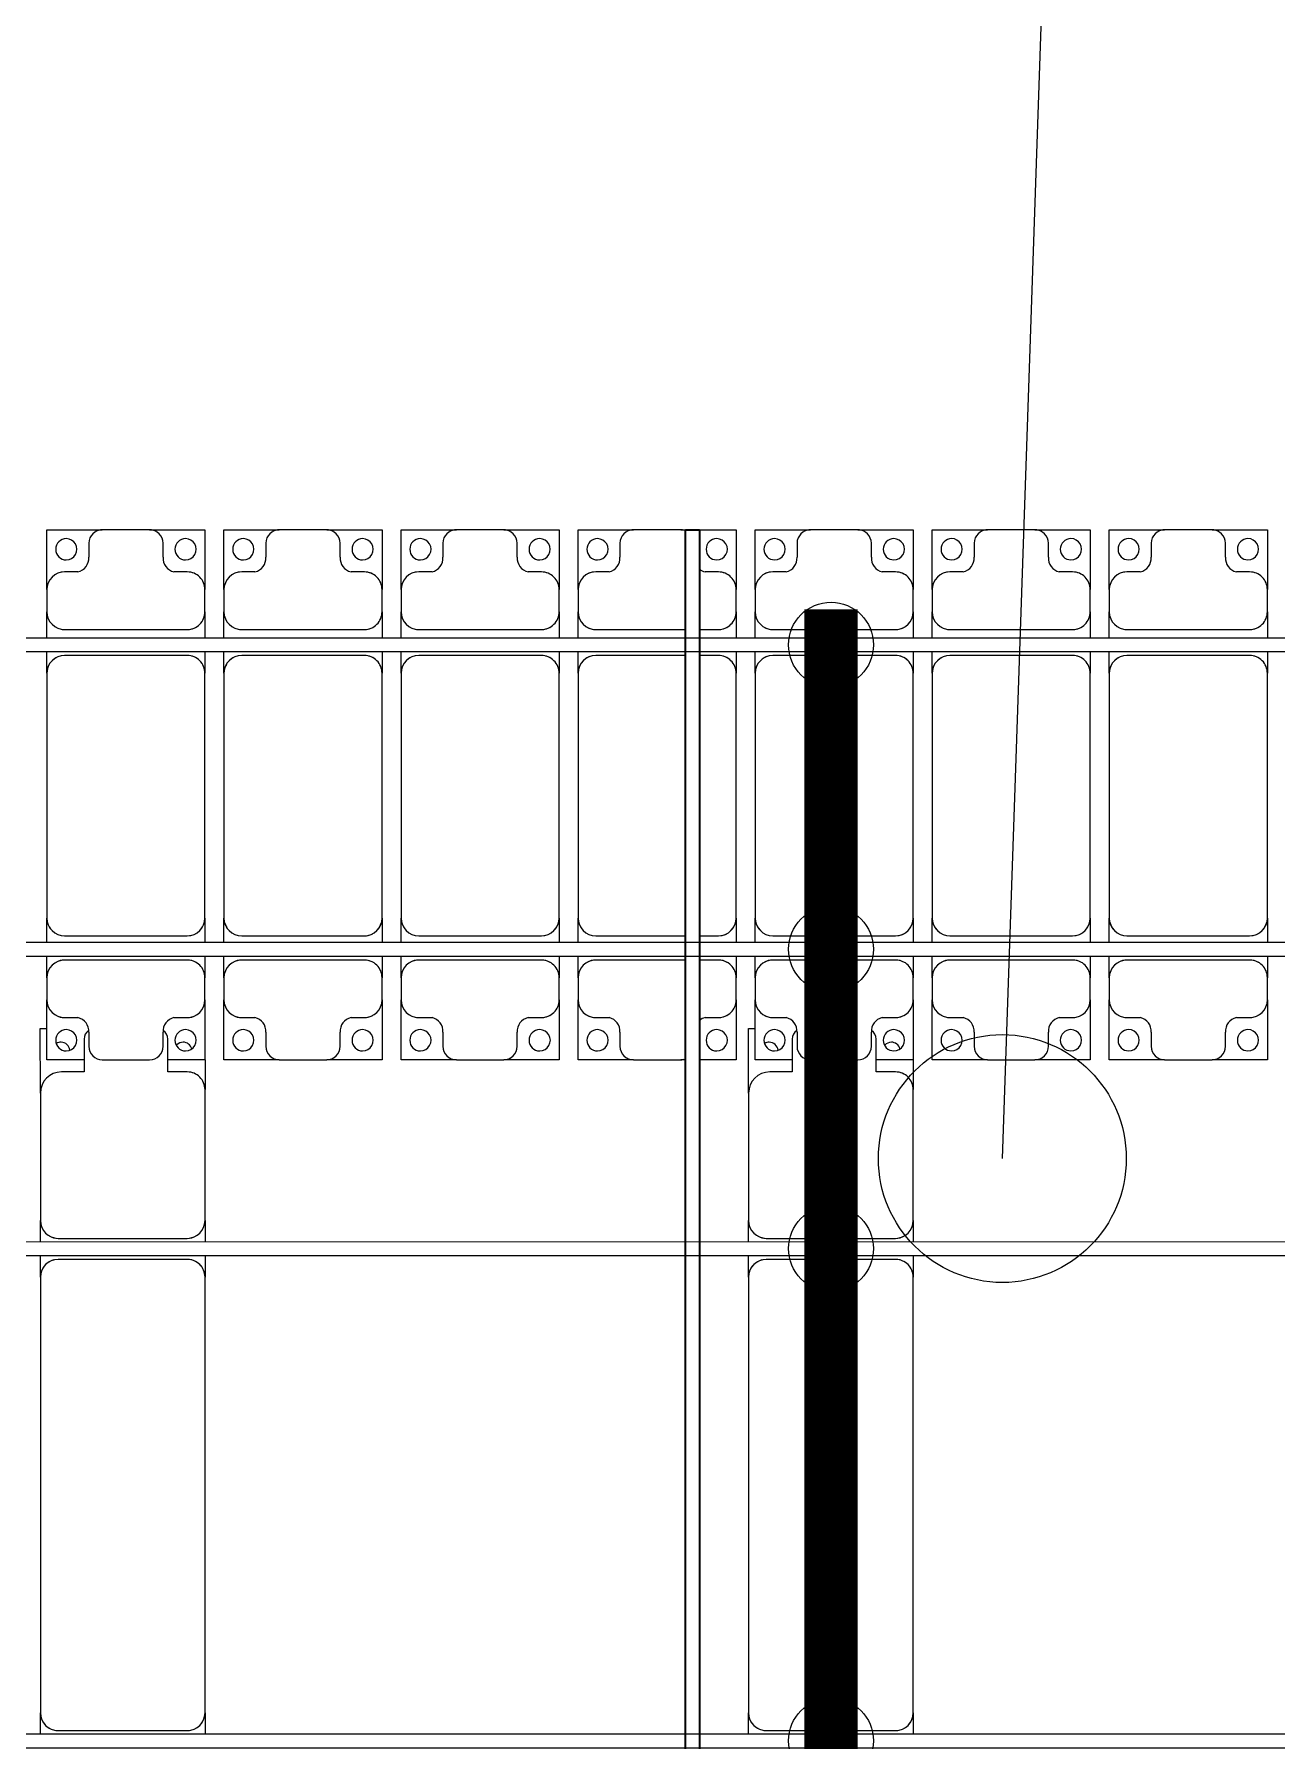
# Model space of a CAD drawing. Header units: millimetres. Extents: x -201615 to 10595, y 61217 to 115919.
# Drawn here: x -166134 to -162625, y 105332 to 110152 of the extents above; entities that cross this region are included whole.
import ezdxf

# ---------------------------------------------------------------- set-up
doc = ezdxf.new("R2010")
doc.units = ezdxf.units.MM
doc.layers.add('A-GENM', color=13, linetype='Continuous', lineweight=9)
doc.layers.add('S-BEAM', color=12, linetype='Continuous', lineweight=9)
for name, color, linetype in [('GC-BICH NEO', 6, 'Continuous'), ('GC-DAY NEO', 5, 'Continuous'), ('GC-HOP 40x60 GIA CUONG', 1, 'Continuous')]:
    doc.layers.add(name, color=color, linetype=linetype)

# ---------------------------------------------------------------- blocks, each defined once
blk = doc.blocks.new('Dai phaodi lai - DẢI PHAO ĐI LẠI-38152-BỐ TRÍ KHUNG KẾT CẤU BÈ PIN 03')
at = {"layer": 'A-GENM', "color": 7}
for p, q in [((27776.8, 748.4), (27933.1, 748.4)), ((27776.8, 579.3), (27776.8, 748.4)), ((28066.9, 748.4), (27933.1, 748.4)), ((28066.9, 748.4), (28223.2, 748.4)), ((28223.2, 748.4), (28223.2, 579.3)), ((28276.8, 748.4), (28433.1, 748.4)), ((28276.8, 579.3), (28276.8, 748.4)), ((28566.9, 748.4), (28433.1, 748.4)), ((28566.9, 748.4), (28723.2, 748.4)), ((28723.2, 748.4), (28723.2, 579.3)), ((28776.8, 748.4), (28933.1, 748.4)), ((28776.8, 579.3), (28776.8, 748.4)), ((29066.9, 748.4), (28933.1, 748.4)), ((29066.9, 748.4), (29223.2, 748.4)), ((29223.2, 748.4), (29223.2, 579.3)), ((29276.8, 748.4), (29433.1, 748.4)), ((29276.8, 579.3), (29276.8, 748.4)), ((29566.9, 748.4), (29433.1, 748.4)), ((29566.9, 748.4), (29579.8, 748.4)), ((29619.8, 748.4), (29723.2, 748.4)), ((29723.2, 748.4), (29723.2, 579.3)), ((29776.8, 748.4), (29933.1, 748.4)), ((29776.8, 579.3), (29776.8, 748.4)), ((30066.9, 748.4), (29933.1, 748.4)), ((30066.9, 748.4), (30223.2, 748.4)), ((30223.2, 748.4), (30223.2, 579.3)), ((30276.8, 748.4), (30433.1, 748.4)), ((30276.8, 579.3), (30276.8, 748.4)), ((30566.9, 748.4), (30433.1, 748.4)), ((30566.9, 748.4), (30723.2, 748.4)), ((30723.2, 748.4), (30723.2, 579.3)), ((30776.8, 748.4), (30933.1, 748.4)), ((30776.8, 579.3), (30776.8, 748.4)), ((31066.9, 748.4), (30933.1, 748.4)), ((31066.9, 748.4), (31223.2, 748.4)), ((31223.2, 748.4), (31223.2, 579.3)), ((27895.1, 710.4), (27895.1, 670.7)), ((28104.9, 670.7), (28104.9, 710.4)), ((28395.1, 710.4), (28395.1, 670.7)), ((28604.9, 670.7), (28604.9, 710.4)), ((28895.1, 710.4), (28895.1, 670.7)), ((29104.9, 670.7), (29104.9, 710.4)), ((29395.1, 710.4), (29395.1, 670.7)), ((29895.1, 710.4), (29895.1, 670.7)), ((30104.9, 670.7), (30104.9, 710.4)), ((30395.1, 710.4), (30395.1, 670.7)), ((30604.9, 670.7), (30604.9, 710.4)), ((30895.1, 710.4), (30895.1, 670.7)), ((31104.9, 670.7), (31104.9, 710.4)), ((27864.3, 629.3), (27826.8, 629.3)), ((28173.2, 629.3), (28135.7, 629.3)), ((28364.3, 629.3), (28326.8, 629.3)), ((28673.2, 629.3), (28635.7, 629.3)), ((28864.3, 629.3), (28826.8, 629.3)), ((29173.2, 629.3), (29135.7, 629.3)), ((29364.3, 629.3), (29326.8, 629.3)), ((29673.2, 629.3), (29635.7, 629.3)), ((29864.3, 629.3), (29826.8, 629.3)), ((30173.2, 629.3), (30135.7, 629.3)), ((30364.3, 629.3), (30326.8, 629.3)), ((30673.2, 629.3), (30635.7, 629.3)), ((30864.3, 629.3), (30826.8, 629.3)), ((31173.2, 629.3), (31135.7, 629.3)), ((27776.8, 579.3), (27776.8, 516.7)), ((28223.2, 516.7), (28223.2, 579.3)), ((28276.8, 579.3), (28276.8, 516.7)), ((28723.2, 516.7), (28723.2, 579.3)), ((28776.8, 579.3), (28776.8, 516.7)), ((29223.2, 516.7), (29223.2, 579.3)), ((29276.8, 579.3), (29276.8, 516.7)), ((29723.2, 516.7), (29723.2, 579.3)), ((29776.8, 579.3), (29776.8, 516.7)), ((30223.2, 516.7), (30223.2, 579.3)), ((30276.8, 579.3), (30276.8, 516.7)), ((30723.2, 516.7), (30723.2, 579.3)), ((30776.8, 579.3), (30776.8, 516.7)), ((31223.2, 516.7), (31223.2, 579.3)), ((27776.8, 443.3), (27776.8, 516.7)), ((28223.2, 516.7), (28223.2, 443.3)), ((28276.8, 443.3), (28276.8, 516.7)), ((28723.2, 516.7), (28723.2, 443.3)), ((28776.8, 443.3), (28776.8, 516.7)), ((29223.2, 516.7), (29223.2, 443.3)), ((29276.8, 443.3), (29276.8, 516.7)), ((29723.2, 516.7), (29723.2, 443.3)), ((29776.8, 443.3), (29776.8, 516.7)), ((30223.2, 516.7), (30223.2, 443.3)), ((30276.8, 443.3), (30276.8, 516.7)), ((30723.2, 516.7), (30723.2, 443.3)), ((30776.8, 443.3), (30776.8, 516.7)), ((31223.2, 516.7), (31223.2, 443.3)), ((27826.8, 466.7), (28173.2, 466.7)), ((28326.8, 466.7), (28673.2, 466.7)), ((28826.8, 466.7), (29173.2, 466.7)), ((29326.8, 466.7), (29579.8, 466.7)), ((29619.8, 466.7), (29673.2, 466.7)), ((29826.8, 466.7), (30173.2, 466.7)), ((30326.8, 466.7), (30673.2, 466.7)), ((30826.8, 466.7), (31173.2, 466.7)), ((27776.8, 343.3), (27776.8, 403.3)), ((28173.2, 393.3), (27826.8, 393.3)), ((28223.2, 403.3), (28223.2, 343.3)), ((28276.8, 343.3), (28276.8, 403.3)), ((28673.2, 393.3), (28326.8, 393.3)), ((28723.2, 403.3), (28723.2, 343.3)), ((28776.8, 343.3), (28776.8, 403.3)), ((29173.2, 393.3), (28826.8, 393.3)), ((29223.2, 403.3), (29223.2, 343.3)), ((29276.8, 343.3), (29276.8, 403.3)), ((29579.8, 393.3), (29326.8, 393.3)), ((29673.2, 393.3), (29619.8, 393.3)), ((29723.2, 403.3), (29723.2, 343.3)), ((29776.8, 343.3), (29776.8, 403.3)), ((30173.2, 393.3), (29826.8, 393.3)), ((30223.2, 403.3), (30223.2, 343.3)), ((30276.8, 343.3), (30276.8, 403.3)), ((30673.2, 393.3), (30326.8, 393.3)), ((30723.2, 403.3), (30723.2, 343.3)), ((30776.8, 343.3), (30776.8, 403.3)), ((31173.2, 393.3), (30826.8, 393.3)), ((31223.2, 403.3), (31223.2, 343.3)), ((27776.8, 343.3), (27776.8, -348.3)), ((28223.2, -348.3), (28223.2, 343.3)), ((28276.8, 343.3), (28276.8, -348.3)), ((28723.2, -348.3), (28723.2, 343.3)), ((28776.8, 343.3), (28776.8, -348.3)), ((29223.2, -348.3), (29223.2, 343.3)), ((29276.8, 343.3), (29276.8, -348.3)), ((29723.2, -348.3), (29723.2, 343.3)), ((29776.8, 343.3), (29776.8, -348.3)), ((30223.2, -348.3), (30223.2, 343.3)), ((30276.8, 343.3), (30276.8, -348.3)), ((30723.2, -348.3), (30723.2, 343.3)), ((30776.8, 343.3), (30776.8, -348.3)), ((31223.2, -348.3), (31223.2, 343.3)), ((27776.8, -416.7), (27776.8, -348.3)), ((28223.2, -348.3), (28223.2, -416.7)), ((28276.8, -416.7), (28276.8, -348.3)), ((28723.2, -348.3), (28723.2, -416.7)), ((28776.8, -416.7), (28776.8, -348.3)), ((29223.2, -348.3), (29223.2, -416.7)), ((29276.8, -416.7), (29276.8, -348.3)), ((29723.2, -348.3), (29723.2, -416.7)), ((29776.8, -416.7), (29776.8, -348.3)), ((30223.2, -348.3), (30223.2, -416.7)), ((30276.8, -416.7), (30276.8, -348.3)), ((30723.2, -348.3), (30723.2, -416.7)), ((30776.8, -416.7), (30776.8, -348.3)), ((31223.2, -348.3), (31223.2, -416.7)), ((27826.8, -398.3), (28173.2, -398.3)), ((28326.8, -398.3), (28673.2, -398.3)), ((28826.8, -398.3), (29173.2, -398.3)), ((29326.8, -398.3), (29579.8, -398.3)), ((29619.8, -398.3), (29673.2, -398.3)), ((29826.8, -398.3), (30173.2, -398.3)), ((30326.8, -398.3), (30673.2, -398.3)), ((30826.8, -398.3), (31173.2, -398.3)), ((27776.8, -516.7), (27776.8, -456.7)), ((28173.2, -466.7), (27826.8, -466.7)), ((28223.2, -456.7), (28223.2, -516.7)), ((28276.8, -516.7), (28276.8, -456.7)), ((28673.2, -466.7), (28326.8, -466.7)), ((28723.2, -456.7), (28723.2, -516.7)), ((28776.8, -516.7), (28776.8, -456.7)), ((29173.2, -466.7), (28826.8, -466.7)), ((29223.2, -456.7), (29223.2, -516.7)), ((29276.8, -516.7), (29276.8, -456.7)), ((29579.8, -466.7), (29326.8, -466.7)), ((29673.2, -466.7), (29619.8, -466.7)), ((29723.2, -456.7), (29723.2, -516.7)), ((29776.8, -516.7), (29776.8, -456.7)), ((30173.2, -466.7), (29826.8, -466.7)), ((30223.2, -456.7), (30223.2, -516.7)), ((30276.8, -516.7), (30276.8, -456.7)), ((30673.2, -466.7), (30326.8, -466.7)), ((30723.2, -456.7), (30723.2, -516.7)), ((30776.8, -516.7), (30776.8, -456.7)), ((31173.2, -466.7), (30826.8, -466.7)), ((31223.2, -456.7), (31223.2, -516.7)), ((27776.8, -516.7), (27776.8, -579.3)), ((28223.2, -579.3), (28223.2, -516.7)), ((28276.8, -516.7), (28276.8, -579.3)), ((28723.2, -579.3), (28723.2, -516.7)), ((28776.8, -516.7), (28776.8, -579.3)), ((29223.2, -579.3), (29223.2, -516.7)), ((29276.8, -516.7), (29276.8, -579.3)), ((29723.2, -579.3), (29723.2, -516.7)), ((29776.8, -516.7), (29776.8, -579.3)), ((30223.2, -579.3), (30223.2, -516.7)), ((30276.8, -516.7), (30276.8, -579.3)), ((30723.2, -579.3), (30723.2, -516.7)), ((30776.8, -516.7), (30776.8, -579.3)), ((31223.2, -579.3), (31223.2, -516.7)), ((27776.8, -748.4), (27776.8, -579.3)), ((28223.2, -579.3), (28223.2, -748.4)), ((28276.8, -748.4), (28276.8, -579.3)), ((28723.2, -579.3), (28723.2, -748.4)), ((28776.8, -748.4), (28776.8, -579.3)), ((29223.2, -579.3), (29223.2, -748.4)), ((29276.8, -748.4), (29276.8, -579.3)), ((29723.2, -579.3), (29723.2, -748.4)), ((29776.8, -748.4), (29776.8, -579.3)), ((30223.2, -579.3), (30223.2, -748.4)), ((30276.8, -748.4), (30276.8, -579.3)), ((30723.2, -579.3), (30723.2, -748.4)), ((30776.8, -748.4), (30776.8, -579.3)), ((31223.2, -579.3), (31223.2, -748.4)), ((27826.8, -629.3), (27864.3, -629.3)), ((27895.1, -670.7), (27895.1, -710.4)), ((28104.9, -710.4), (28104.9, -670.7)), ((28135.7, -629.3), (28173.2, -629.3)), ((28326.8, -629.3), (28364.3, -629.3)), ((28395.1, -670.7), (28395.1, -710.4)), ((28604.9, -710.4), (28604.9, -670.7)), ((28635.7, -629.3), (28673.2, -629.3)), ((28826.8, -629.3), (28864.3, -629.3)), ((28895.1, -670.7), (28895.1, -710.4)), ((29104.9, -710.4), (29104.9, -670.7)), ((29135.7, -629.3), (29173.2, -629.3)), ((29326.8, -629.3), (29364.3, -629.3)), ((29395.1, -670.7), (29395.1, -710.4)), ((29635.7, -629.3), (29673.2, -629.3)), ((29826.8, -629.3), (29864.3, -629.3)), ((29895.1, -670.7), (29895.1, -710.4)), ((30104.9, -710.4), (30104.9, -670.7)), ((30135.7, -629.3), (30173.2, -629.3)), ((30326.8, -629.3), (30364.3, -629.3)), ((30395.1, -670.7), (30395.1, -710.4)), ((30604.9, -710.4), (30604.9, -670.7)), ((30635.7, -629.3), (30673.2, -629.3)), ((30826.8, -629.3), (30864.3, -629.3)), ((30895.1, -670.7), (30895.1, -710.4)), ((31104.9, -710.4), (31104.9, -670.7)), ((31135.7, -629.3), (31173.2, -629.3)), ((27881.6, -748.4), (27776.8, -748.4)), ((27933.1, -748.4), (28066.9, -748.4)), ((28223.2, -748.4), (28118, -748.4)), ((28433.1, -748.4), (28276.8, -748.4)), ((28433.1, -748.4), (28566.9, -748.4)), ((28723.2, -748.4), (28566.9, -748.4)), ((28933.1, -748.4), (28776.8, -748.4)), ((28933.1, -748.4), (29066.9, -748.4)), ((29223.2, -748.4), (29066.9, -748.4)), ((29433.1, -748.4), (29276.8, -748.4)), ((29433.1, -748.4), (29566.9, -748.4)), ((29579.8, -748.4), (29566.9, -748.4)), ((29723.2, -748.4), (29619.8, -748.4)), ((29881.6, -748.4), (29776.8, -748.4)), ((29933.1, -748.4), (30066.9, -748.4)), ((30223.2, -748.4), (30118, -748.4)), ((30433.1, -748.4), (30276.8, -748.4)), ((30433.1, -748.4), (30566.9, -748.4)), ((30723.2, -748.4), (30566.9, -748.4)), ((30933.1, -748.4), (30776.8, -748.4)), ((30933.1, -748.4), (31066.9, -748.4)), ((31223.2, -748.4), (31066.9, -748.4))]:
    blk.add_line(p, q, dxfattribs=at)
for centre, radius, start, end in [((27831.6, 693.3), 30, 90, 270), ((27831.6, 693.3), 30, 270, 90), ((27933.1, 710.4), 38, 90, 180), ((27933.1, 710.4), 38, 90, 120), ((28066.9, 710.4), 38, 360, 90), ((28066.9, 710.4), 38, 60, 90), ((28168.4, 693.3), 30, 90, 270), ((28168.4, 693.3), 30, 270, 90), ((28331.6, 693.3), 30, 90, 270), ((28331.6, 693.3), 30, 270, 90), ((28433.1, 710.4), 38, 90, 180), ((28433.1, 710.4), 38, 90, 120), ((28566.9, 710.4), 38, 360, 90), ((28566.9, 710.4), 38, 60, 90), ((28668.4, 693.3), 30, 90, 270), ((28668.4, 693.3), 30, 270, 90), ((28831.6, 693.3), 30, 90, 270), ((28831.6, 693.3), 30, 270, 90), ((28933.1, 710.4), 38, 90, 180), ((28933.1, 710.4), 38, 90, 120), ((29066.9, 710.4), 38, 360, 90), ((29066.9, 710.4), 38, 60, 90), ((29168.4, 693.3), 30, 90, 270), ((29168.4, 693.3), 30, 270, 90), ((29331.6, 693.3), 30, 90, 270), ((29331.6, 693.3), 30, 270, 90), ((29433.1, 710.4), 38, 90, 180), ((29433.1, 710.4), 38, 90, 120), ((29566.9, 710.4), 38, 75, 90), ((29566.9, 710.4), 38, 75, 90), ((29668.4, 693.3), 30, 90, 270), ((29668.4, 693.3), 30, 270, 90), ((29831.6, 693.3), 30, 90, 270), ((29831.6, 693.3), 30, 270, 90), ((29933.1, 710.4), 38, 90, 180), ((29933.1, 710.4), 38, 90, 120), ((30066.9, 710.4), 38, 360, 90), ((30066.9, 710.4), 38, 60, 90), ((30168.4, 693.3), 30, 90, 270), ((30168.4, 693.3), 30, 270, 90), ((30331.6, 693.3), 30, 90, 270), ((30331.6, 693.3), 30, 270, 90), ((30433.1, 710.4), 38, 90, 180), ((30433.1, 710.4), 38, 90, 120), ((30566.9, 710.4), 38, 0, 90), ((30566.9, 710.4), 38, 60, 90), ((30668.4, 693.3), 30, 90, 270), ((30668.4, 693.3), 30, 270, 90), ((30831.6, 693.3), 30, 90, 270), ((30831.6, 693.3), 30, 270, 90), ((30933.1, 710.4), 38, 90, 180), ((30933.1, 710.4), 38, 90, 120), ((31066.9, 710.4), 38, 360, 90), ((31066.9, 710.4), 38, 60, 90), ((31168.4, 693.3), 30, 90, 270), ((31168.4, 693.3), 30, 270, 90), ((27826.8, 579.3), 50, 90, 180), ((27826.8, 579.3), 50, 90, 120), ((27855.2, 668.2), 40, 283.1885, 3.5081), ((28144.8, 668.2), 40, 176.4919, 256.8115), ((28173.2, 579.3), 50, 0, 90), ((28173.2, 579.3), 50, 60, 90), ((28326.8, 579.3), 50, 90, 180), ((28326.8, 579.3), 50, 90, 120), ((28355.2, 668.2), 40, 283.1885, 3.5081), ((28644.8, 668.2), 40, 176.4919, 256.8115), ((28673.2, 579.3), 50, 0, 90), ((28673.2, 579.3), 50, 64.0777, 90), ((28826.8, 579.3), 50, 90, 180), ((28826.8, 579.3), 50, 90, 120), ((28855.2, 668.2), 40, 283.1885, 3.5081), ((29144.8, 668.2), 40, 176.4919, 256.8115), ((29173.2, 579.3), 50, 0, 90), ((29173.2, 579.3), 50, 60, 90), ((29326.8, 579.3), 50, 90, 180), ((29326.8, 579.3), 50, 90, 120), ((29355.2, 668.2), 40, 283.1885, 3.5081), ((29644.8, 668.2), 40, 231.1785, 256.8115), ((29673.2, 579.3), 50, 0, 90), ((29673.2, 579.3), 50, 60, 90), ((29826.8, 579.3), 50, 90, 180), ((29826.8, 579.3), 50, 90, 120), ((29855.2, 668.2), 40, 283.1885, 3.5081), ((30144.8, 668.2), 40, 176.4919, 256.8115), ((30173.2, 579.3), 50, 0, 90), ((30173.2, 579.3), 50, 60, 90), ((30326.8, 579.3), 50, 90, 180), ((30326.8, 579.3), 50, 90, 120), ((30355.2, 668.2), 40, 283.1885, 3.5081), ((30644.8, 668.2), 40, 176.4919, 256.8115), ((30673.2, 579.3), 50, 0, 90), ((30673.2, 579.3), 50, 60, 90), ((30826.8, 579.3), 50, 90, 180), ((30826.8, 579.3), 50, 90, 120), ((30855.2, 668.2), 40, 283.1885, 3.5081), ((31144.8, 668.2), 40, 176.4919, 256.8115), ((31173.2, 579.3), 50, 0, 90), ((31173.2, 579.3), 50, 60, 90), ((27826.8, 516.7), 50, 180, 270), ((28173.2, 516.7), 50, 270, 0), ((28326.8, 516.7), 50, 180, 270), ((28673.2, 516.7), 50, 270, 0), ((28826.8, 516.7), 50, 180, 270), ((29173.2, 516.7), 50, 270, 0), ((29326.8, 516.7), 50, 180, 270), ((29673.2, 516.7), 50, 270, 0), ((29826.8, 516.7), 50, 180, 270), ((30173.2, 516.7), 50, 270, 360), ((30326.8, 516.7), 50, 180, 270), ((30673.2, 516.7), 50, 270, 0), ((30826.8, 516.7), 50, 180, 270), ((31173.2, 516.7), 50, 270, 0), ((27826.8, 516.7), 50, 240, 270), ((28173.2, 516.7), 50, 270, 300), ((28326.8, 516.7), 50, 240, 270), ((28673.2, 516.7), 50, 270, 295.9198), ((28826.8, 516.7), 50, 240, 270), ((29173.2, 516.7), 50, 270, 300), ((29326.8, 516.7), 50, 240, 270), ((29673.2, 516.7), 50, 270, 300), ((29826.8, 516.7), 50, 240, 270), ((30173.2, 516.7), 50, 270, 300), ((30326.8, 516.7), 50, 240, 270), ((30673.2, 516.7), 50, 270, 300), ((30826.8, 516.7), 50, 240, 270), ((31173.2, 516.7), 50, 270, 300), ((27826.8, 343.3), 50, 90, 180), ((27826.8, 343.3), 50, 105, 135), ((28173.2, 343.3), 50, 360, 90), ((28173.2, 343.3), 50, 45, 75), ((28326.8, 343.3), 50, 90, 180), ((28326.8, 343.3), 50, 105, 135), ((28673.2, 343.3), 50, 360, 90), ((28673.2, 343.3), 50, 45, 75), ((28826.8, 343.3), 50, 90, 180), ((28826.8, 343.3), 50, 105, 135), ((29173.2, 343.3), 50, 360, 90), ((29173.2, 343.3), 50, 45, 75), ((29326.8, 343.3), 50, 90, 180), ((29326.8, 343.3), 50, 105, 135), ((29673.2, 343.3), 50, 360, 90), ((29673.2, 343.3), 50, 45, 75), ((29826.8, 343.3), 50, 90, 180), ((29826.8, 343.3), 50, 105, 135), ((30173.2, 343.3), 50, 360, 90), ((30173.2, 343.3), 50, 45, 75), ((30326.8, 343.3), 50, 90, 180), ((30326.8, 343.3), 50, 105, 135), ((30673.2, 343.3), 50, 360, 90), ((30673.2, 343.3), 50, 45, 75), ((30826.8, 343.3), 50, 90, 180), ((30826.8, 343.3), 50, 105, 135), ((31173.2, 343.3), 50, 360, 90), ((31173.2, 343.3), 50, 45, 75), ((27826.8, 343.3), 50, 150, 180), ((28326.8, 343.3), 50, 150, 180), ((28826.8, 343.3), 50, 150, 180), ((29326.8, 343.3), 50, 150, 180), ((29826.8, 343.3), 50, 150, 180), ((30326.8, 343.3), 50, 150, 180), ((30826.8, 343.3), 50, 150, 180), ((27826.8, -348.3), 50, 180, 270), ((27826.8, -348.3), 50, 195, 225), ((28173.2, -348.3), 50, 270, 360), ((28173.2, -348.3), 50, 315, 345), ((28326.8, -348.3), 50, 180, 270), ((28326.8, -348.3), 50, 195, 225), ((28673.2, -348.3), 50, 270, 360), ((28673.2, -348.3), 50, 315, 345), ((28826.8, -348.3), 50, 180, 270), ((28826.8, -348.3), 50, 195, 225), ((29173.2, -348.3), 50, 270, 360), ((29173.2, -348.3), 50, 315, 345), ((29326.8, -348.3), 50, 180, 270), ((29326.8, -348.3), 50, 195, 225), ((29673.2, -348.3), 50, 270, 360), ((29673.2, -348.3), 50, 315, 345), ((29826.8, -348.3), 50, 180, 270), ((29826.8, -348.3), 50, 195, 225), ((30173.2, -348.3), 50, 270, 360), ((30173.2, -348.3), 50, 315, 345), ((30326.8, -348.3), 50, 180, 270), ((30326.8, -348.3), 50, 195, 225), ((30673.2, -348.3), 50, 270, 360), ((30673.2, -348.3), 50, 315, 345), ((30826.8, -348.3), 50, 180, 270), ((30826.8, -348.3), 50, 195, 225), ((31173.2, -348.3), 50, 270, 360), ((31173.2, -348.3), 50, 315, 345), ((28173.2, -348.3), 50, 270, 300), ((28673.2, -348.3), 50, 270, 295.9056), ((29173.2, -348.3), 50, 270, 300), ((29673.2, -348.3), 50, 270, 300), ((30173.2, -348.3), 50, 270, 300), ((30673.2, -348.3), 50, 270, 300), ((31173.2, -348.3), 50, 270, 300), ((27826.8, -516.7), 50, 90, 180), ((27826.8, -516.7), 50, 90, 120), ((28173.2, -516.7), 50, 360, 90), ((28173.2, -516.7), 50, 60, 90), ((28326.8, -516.7), 50, 90, 180), ((28326.8, -516.7), 50, 90, 120), ((28673.2, -516.7), 50, 0, 90), ((28673.2, -516.7), 50, 64.0957, 90), ((28826.8, -516.7), 50, 90, 180), ((28826.8, -516.7), 50, 90, 120), ((29173.2, -516.7), 50, 0, 90), ((29173.2, -516.7), 50, 60, 90), ((29326.8, -516.7), 50, 90, 180), ((29326.8, -516.7), 50, 90, 120), ((29673.2, -516.7), 50, 0, 90), ((29673.2, -516.7), 50, 60, 90), ((29826.8, -516.7), 50, 90, 180), ((29826.8, -516.7), 50, 90, 120), ((30173.2, -516.7), 50, 360, 90), ((30173.2, -516.7), 50, 60, 90), ((30326.8, -516.7), 50, 90, 180), ((30326.8, -516.7), 50, 90, 120), ((30673.2, -516.7), 50, 360, 90), ((30673.2, -516.7), 50, 60, 90), ((30826.8, -516.7), 50, 90, 180), ((30826.8, -516.7), 50, 90, 120), ((31173.2, -516.7), 50, 0, 90), ((31173.2, -516.7), 50, 60, 90), ((27826.8, -579.3), 50, 180, 270), ((27826.8, -579.3), 50, 240, 270), ((28173.2, -579.3), 50, 270, 360), ((28173.2, -579.3), 50, 270, 300), ((28326.8, -579.3), 50, 180, 270), ((28326.8, -579.3), 50, 240, 270), ((28673.2, -579.3), 50, 270, 360), ((28673.2, -579.3), 50, 270, 295.9018), ((28826.8, -579.3), 50, 180, 270), ((28826.8, -579.3), 50, 240, 270), ((29173.2, -579.3), 50, 270, 0), ((29173.2, -579.3), 50, 270, 300), ((29326.8, -579.3), 50, 180, 270), ((29326.8, -579.3), 50, 240, 270), ((29673.2, -579.3), 50, 270, 0), ((29673.2, -579.3), 50, 270, 300), ((29826.8, -579.3), 50, 180, 270), ((29826.8, -579.3), 50, 240, 270), ((30173.2, -579.3), 50, 270, 0), ((30173.2, -579.3), 50, 270, 300), ((30326.8, -579.3), 50, 180, 270), ((30326.8, -579.3), 50, 240, 270), ((30673.2, -579.3), 50, 270, 360), ((30673.2, -579.3), 50, 270, 300), ((30826.8, -579.3), 50, 180, 270), ((30826.8, -579.3), 50, 240, 270), ((31173.2, -579.3), 50, 270, 360), ((31173.2, -579.3), 50, 270, 300), ((27831.6, -693.3), 30, 90, 270), ((27831.6, -693.3), 30, 270, 90), ((27855.2, -668.2), 40, 356.4919, 76.8115), ((28144.8, -668.2), 40, 103.1885, 183.5081), ((28168.4, -693.3), 30, 90, 270), ((28168.4, -693.3), 30, 270, 90), ((28331.6, -693.3), 30, 90, 270), ((28331.6, -693.3), 30, 270, 90), ((28355.2, -668.2), 40, 356.4919, 76.8115), ((28644.8, -668.2), 40, 103.1885, 183.5081), ((28668.4, -693.3), 30, 90, 270), ((28668.4, -693.3), 30, 270, 90), ((28831.6, -693.3), 30, 90, 270), ((28831.6, -693.3), 30, 270, 90), ((28855.2, -668.2), 40, 356.4919, 76.8115), ((29144.8, -668.2), 40, 103.1885, 183.5081), ((29168.4, -693.3), 30, 90, 270), ((29168.4, -693.3), 30, 270, 90), ((29331.6, -693.3), 30, 90, 270), ((29331.6, -693.3), 30, 270, 90), ((29355.2, -668.2), 40, 356.4919, 76.8115), ((29644.8, -668.2), 40, 103.1885, 128.8215), ((29668.4, -693.3), 30, 90, 270), ((29668.4, -693.3), 30, 270, 90), ((29831.6, -693.3), 30, 90, 270), ((29831.6, -693.3), 30, 270, 90), ((29855.2, -668.2), 40, 356.4919, 76.8115), ((30144.8, -668.2), 40, 103.1885, 183.5081), ((30168.4, -693.3), 30, 90, 270), ((30168.4, -693.3), 30, 270, 90), ((30331.6, -693.3), 30, 90, 270), ((30331.6, -693.3), 30, 270, 90), ((30355.2, -668.2), 40, 356.4919, 76.8115), ((30644.8, -668.2), 40, 103.1885, 183.5081), ((30668.4, -693.3), 30, 90, 270), ((30668.4, -693.3), 30, 270, 90), ((30831.6, -693.3), 30, 90, 270), ((30831.6, -693.3), 30, 270, 90), ((30855.2, -668.2), 40, 356.4919, 76.8115), ((31144.8, -668.2), 40, 103.1885, 183.5081), ((31168.4, -693.3), 30, 90, 270), ((31168.4, -693.3), 30, 270, 90), ((27933.1, -710.4), 38, 180, 270), ((28066.9, -710.4), 38, 270, 360), ((28433.1, -710.4), 38, 180, 270), ((28566.9, -710.4), 38, 270, 360), ((28933.1, -710.4), 38, 180, 270), ((29066.9, -710.4), 38, 270, 360), ((29433.1, -710.4), 38, 180, 270), ((29933.1, -710.4), 38, 180, 270), ((30066.9, -710.4), 38, 270, 360), ((30433.1, -710.4), 38, 180, 270), ((30566.9, -710.4), 38, 270, 0), ((30933.1, -710.4), 38, 180, 270), ((31066.9, -710.4), 38, 270, 360), ((28433.1, -710.4), 38, 240, 270), ((28566.9, -710.4), 38, 270, 300), ((28933.1, -710.4), 38, 240, 270), ((29066.9, -710.4), 38, 270, 300), ((29433.1, -710.4), 38, 240, 270), ((29566.9, -710.4), 38, 270, 285), ((29566.9, -710.4), 38, 270, 285), ((30433.1, -710.4), 38, 240, 270), ((30566.9, -710.4), 38, 270, 300), ((30933.1, -710.4), 38, 240, 270), ((31066.9, -710.4), 38, 270, 300)]:
    blk.add_arc(centre, radius, start, end, dxfattribs=at)
blk = doc.blocks.new('Dai phao do pin - DẢI PHAO ĐỠ PIN-16696-BỐ TRÍ KHUNG KẾT CẤU BÈ PIN 03')
at = {"layer": 'A-GENM', "color": 7}
for p, q in [((31950.3, 241.6), (32009.7, 241.6)), ((33240.3, 241.6), (32009.7, 241.6)), ((33240.3, 241.6), (33300.3, 241.6)), ((33340.3, 241.6), (33399.7, 241.6)), ((33759.7, 241.6), (33399.7, 241.6)), ((33759.7, 241.6), (33942.2, 241.6)), ((33942.2, 241.6), (33942.2, 223.1)), ((31959.7, 191.6), (31959.7, -173.4)), ((33290.3, -173.4), (33290.3, 191.6)), ((33349.7, 191.6), (33349.7, -173.4)), ((33819.7, 118.2), (33819.7, 181.6)), ((33912.2, 118.2), (33819.7, 118.2)), ((33819.7, -173.4), (33819.7, -118.2)), ((33819.7, -118.2), (33912.2, -118.2)), ((32009.7, -223.4), (31950.3, -223.4)), ((32009.7, -223.4), (33240.3, -223.4)), ((33300.3, -223.4), (33240.3, -223.4)), ((33399.7, -223.4), (33340.3, -223.4)), ((33399.7, -223.4), (33769.7, -223.4)), ((33854, -223.4), (33769.7, -223.4))]:
    blk.add_line(p, q, dxfattribs=at)
for centre, radius, start, end in [((32009.7, 191.6), 50, 90, 180), ((33240.3, 191.6), 50, 360, 90), ((33399.7, 191.6), 50, 90, 180), ((33759.7, 181.6), 60, 360, 90), ((32009.7, 191.6), 50, 120, 180), ((33240.3, 191.6), 50, 15, 75), ((33399.7, 191.6), 50, 150, 180), ((33878.6, 183.2), 25, 360, 30), ((33878.6, 183.2), 25, 275.3835, 0), ((33912.2, 88.2), 30, 34.3261, 90), ((33878.6, -161.8), 25, 0, 45), ((33912.2, -88.2), 30, 270, 324.8292), ((32009.7, -173.4), 50, 180, 270), ((32009.7, -173.4), 50, 180, 210), ((33240.3, -173.4), 50, 270, 360), ((33240.3, -173.4), 50, 330, 360), ((33399.7, -173.4), 50, 180, 270), ((33399.7, -173.4), 50, 180, 210), ((33769.7, -173.4), 50, 270, 0), ((33769.7, -173.4), 50, 330, 0), ((33878.6, -161.8), 25, 285, 0), ((32009.7, -173.4), 50, 225, 255), ((33240.3, -173.4), 50, 285, 315)]:
    blk.add_arc(centre, radius, start, end, dxfattribs=at)
blk = doc.blocks.new('Dai phao do pin - DẢI PHAO ĐỠ PIN-V2-BỐ TRÍ KHUNG KẾT CẤU BÈ PIN 03')
at = {"layer": 'A-GENM', "color": 7}
for p, q in [((31950.3, 241.6), (32009.7, 241.6)), ((33240.3, 241.6), (32009.7, 241.6)), ((33240.3, 241.6), (33300.3, 241.6)), ((33340.3, 241.6), (33399.7, 241.6)), ((33759.7, 241.6), (33399.7, 241.6)), ((33759.7, 241.6), (33942.2, 241.6)), ((33942.2, 241.6), (33942.2, 223.1)), ((31959.7, 191.6), (31959.7, -173.4)), ((33290.3, -173.4), (33290.3, 191.6)), ((33349.7, 191.6), (33349.7, -173.4)), ((33819.7, 118.2), (33819.7, 181.6)), ((33912.2, 118.2), (33819.7, 118.2)), ((33819.7, -173.4), (33819.7, -118.2)), ((33819.7, -118.2), (33912.2, -118.2)), ((32009.7, -223.4), (31950.3, -223.4)), ((32009.7, -223.4), (33240.3, -223.4)), ((33300.3, -223.4), (33240.3, -223.4)), ((33399.7, -223.4), (33340.3, -223.4)), ((33399.7, -223.4), (33769.7, -223.4)), ((33854, -223.4), (33769.7, -223.4))]:
    blk.add_line(p, q, dxfattribs=at)
for centre, radius, start, end in [((32009.7, 191.6), 50, 90, 180), ((33240.3, 191.6), 50, 360, 90), ((33399.7, 191.6), 50, 90, 180), ((33759.7, 181.6), 60, 360, 90), ((32009.7, 191.6), 50, 120, 180), ((33240.3, 191.6), 50, 15, 75), ((33399.7, 191.6), 50, 150, 180), ((33878.6, 183.2), 25, 360, 30), ((33878.6, 183.2), 25, 275.3835, 0), ((33912.2, 88.2), 30, 34.3261, 90), ((33878.6, -161.8), 25, 0, 49.5386), ((33912.2, -88.2), 30, 270, 324.8292), ((32009.7, -173.4), 50, 180, 270), ((32009.7, -173.4), 50, 180, 210), ((33240.3, -173.4), 50, 270, 360), ((33240.3, -173.4), 50, 330, 360), ((33399.7, -173.4), 50, 180, 270), ((33399.7, -173.4), 50, 180, 210), ((33769.7, -173.4), 50, 270, 0), ((33769.7, -173.4), 50, 330, 0), ((33878.6, -161.8), 25, 285, 0), ((32009.7, -173.4), 50, 225, 255), ((33240.3, -173.4), 50, 285, 315)]:
    blk.add_arc(centre, radius, start, end, dxfattribs=at)
blk = doc.blocks.new('Dầm C52 - Dầm C52-37700-BỐ TRÍ KHUNG KẾT CẤU BÈ PIN 03')
at = {"layer": 'S-BEAM', "color": 1, "lineweight": 18}
for p, q in [((-50562.7, 20), (50562.7, 20)), ((50562.7, -20), (-50562.7, -20))]:
    blk.add_line(p, q, dxfattribs=at)
blk = doc.blocks.new('Dầm C52 - Hộp 40x60-33945-BỐ TRÍ KHUNG KẾT CẤU BÈ PIN 03')
at = {"layer": 'S-BEAM', "color": 3, "lineweight": 35}
for p, q in [((-19602.5, 20), (19602.5, 20)), ((19602.5, 20), (19602.5, -20)), ((19602.5, -20), (-19602.5, -20))]:
    blk.add_line(p, q, dxfattribs=at)
blk = doc.blocks.new('HOBANMONG_BEPIN 3_rvt-1-BỐ TRÍ KHUNG KẾT CẤU BÈ PIN 03')
at = {"layer": 'A-GENM', "lineweight": 9}
for name, p, rotation in [('Dai phaodi lai - DẢI PHAO ĐI LẠI-38152-BỐ TRÍ KHUNG KẾT CẤU BÈ PIN 03', (-193874.7, 108003.4), 0.0007586094741477002), ('Dai phao do pin - DẢI PHAO ĐỠ PIN-16696-BỐ TRÍ KHUNG KẾT CẤU BÈ PIN 03', (-165874.4, 73401.4), 90.00075860989254), ('Dai phao do pin - DẢI PHAO ĐỠ PIN-V2-BỐ TRÍ KHUNG KẾT CẤU BÈ PIN 03', (-163874.4, 73401.4), 90.00075860989254)]:
    blk.add_blockref(name, p, dxfattribs=dict(at, rotation=rotation))
at = {"layer": 'S-BEAM', "lineweight": 9}
for name, p, rotation in [('Dầm C52 - Hộp 40x60-33945-BỐ TRÍ KHUNG KẾT CẤU BÈ PIN 03', (-164274.6, 89149.6), 90.00075860989091), ('Dầm C52 - Dầm C52-37700-BỐ TRÍ KHUNG KẾT CẤU BÈ PIN 03', (-143909.2, 108427.4), 180.0007586094741), ('Dầm C52 - Dầm C52-37700-BỐ TRÍ KHUNG KẾT CẤU BÈ PIN 03', (-143909.2, 107567.4), 180.0007586094741), ('Dầm C52 - Dầm C52-37700-BỐ TRÍ KHUNG KẾT CẤU BÈ PIN 03', (-143909.2, 106722), 180.0007586094741), ('Dầm C52 - Dầm C52-37700-BỐ TRÍ KHUNG KẾT CẤU BÈ PIN 03', (-143909.2, 105332), 180.0007586094741)]:
    blk.add_blockref(name, p, dxfattribs=dict(at, rotation=rotation))

msp = doc.modelspace()

# ---------------------------------------------------------------- linework, layer by layer
at = {"layer": 'GC-BICH NEO'}
msp.add_circle((-163399.9, 106976.4), 350, dxfattribs=at)
at = {"layer": 'GC-DAY NEO'}
msp.add_line((-163399.9, 106976.4), (-163125.3, 114971.7), dxfattribs=at)
at = {"layer": 'GC-HOP 40x60 GIA CUONG', "const_width": 150}
msp.add_lwpolyline([(-163883.7, 93527.4), (-163883.7, 108527.4)], dxfattribs=at)
at = {"layer": 'GC-HOP 40x60 GIA CUONG'}
for centre in [(-163883.7, 108427.4), (-163883.7, 107567.4), (-163883.7, 106722), (-163883.7, 105332)]:
    msp.add_circle(centre, 120, dxfattribs=at)

# ---------------------------------------------------------------- block references
at = {"lineweight": 5}
msp.add_blockref('HOBANMONG_BEPIN 3_rvt-1-BỐ TRÍ KHUNG KẾT CẤU BÈ PIN 03', (0, 0), dxfattribs=at)

doc.saveas('drawing.dxf')
